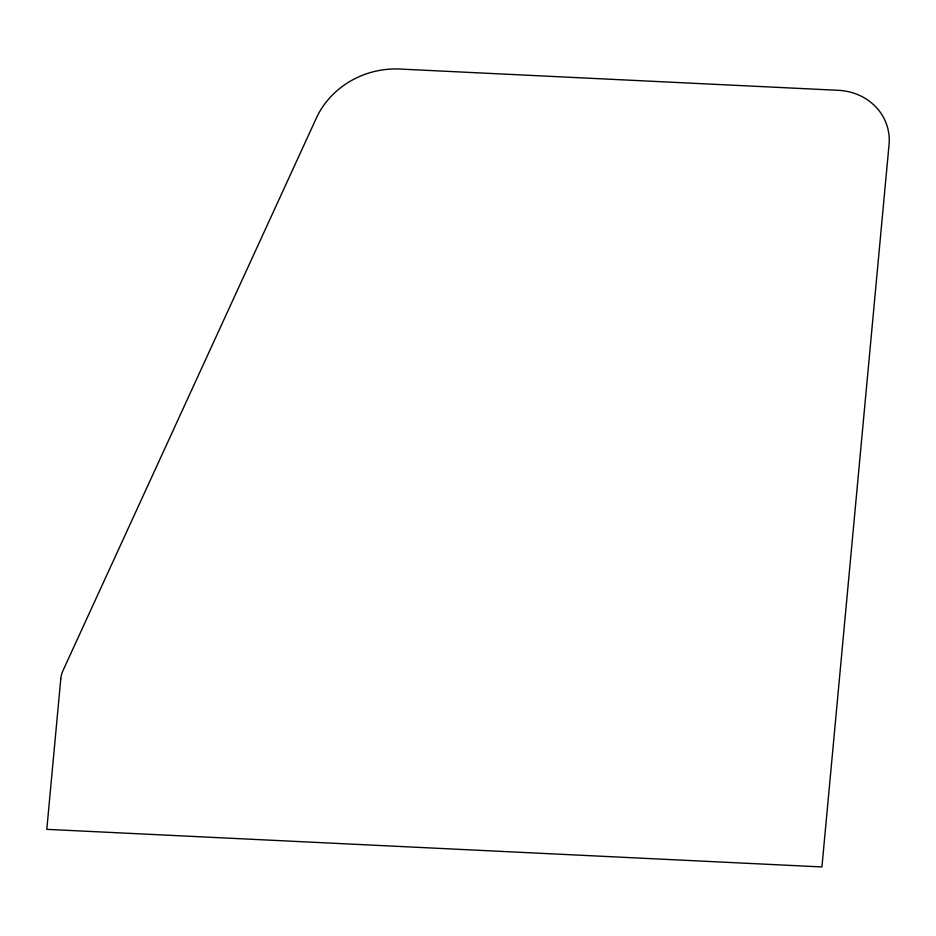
<?xml version="1.0" encoding="UTF-8"?>
<svg xmlns="http://www.w3.org/2000/svg" width="936" height="936" viewBox="0 0 936 936"><rect width="100%" height="100%" fill="white"/><g stroke="black" fill="none" stroke-linecap="round" stroke-linejoin="round"><path stroke-width="1.4" d="M60.793 678.74L46.8 829.343L821.937 866.947L889.048 144.6A55.774 51.457 -12.6 0 0 838.469 90.324L400.035 69.053A83.655 77.173 -12.6 0 0 316.321 118.147L62.969 670.656A27.881 25.728 -12.6 0 0 60.793 678.74"/></g></svg>
